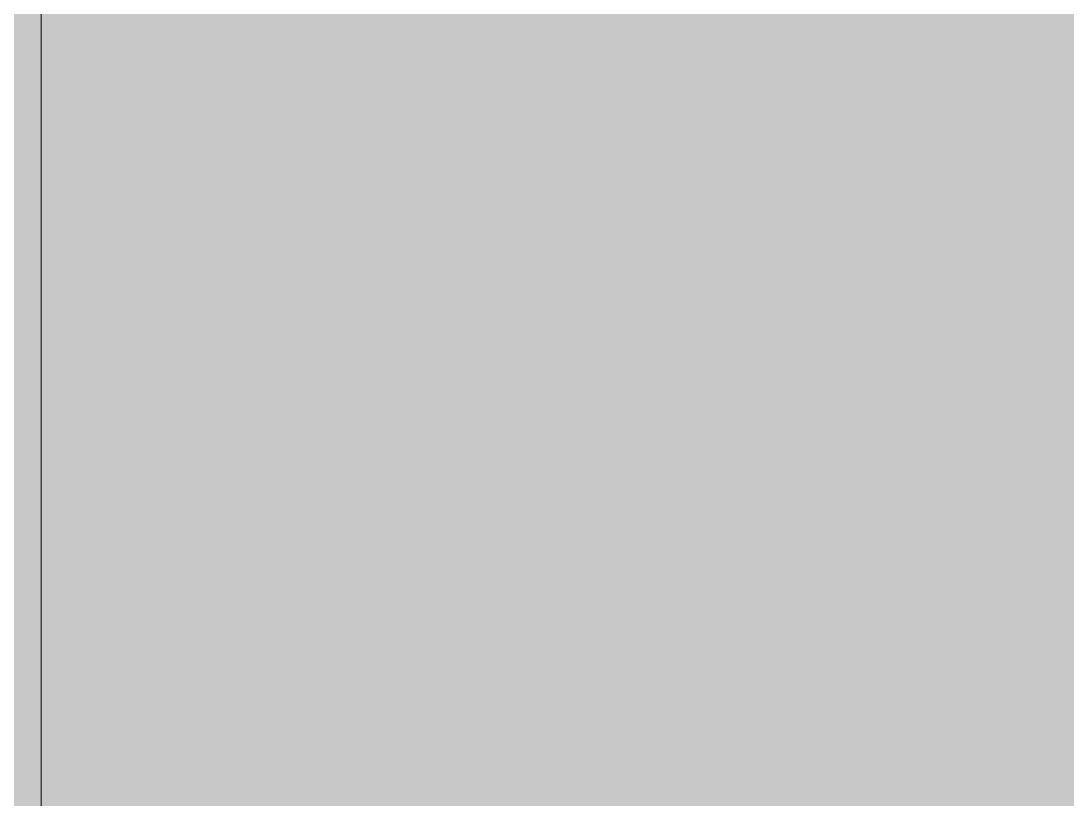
# Model space of a CAD drawing. Header units: inches. Extents: x -4061 to -1937, y 9836 to 11171.
# Drawn here: x -3498.332393 to -3498.328728, y 10367.042121 to 10367.044847 of the extents above; entities that cross this region are included whole.
import ezdxf

# ---------------------------------------------------------------- set-up
doc = ezdxf.new("R2010")
doc.units = ezdxf.units.IN
doc.header["$MEASUREMENT"] = 0
for name, color, linetype, lineweight in [('A-CLNG', 13, 'Continuous', 18), ('A-CLNG-2', 13, 'Continuous', 5), ('S-BEAM', 12, 'Continuous', 9)]:
    doc.layers.add(name, color=color, linetype=linetype, lineweight=lineweight)

# ---------------------------------------------------------------- blocks, each defined once
blk = doc.blocks.new('Dimension Lumber - 2x10-V112-ENLARGED RCP - 1ST FLOOR PLAN - WEST')
at = {"layer": 'S-BEAM'}
h = blk.add_hatch(color=256, dxfattribs=at)
h.paths.add_polyline_path([(-44.4085853, -0.75), (-44.4085853, 0.75), (-45, 0.75), (-45, -0.75)], flags=0)
h.paths.add_polyline_path([(35.4, -0.75), (35.4, 0.75), (19.2, 0.75), (19.2, -0.75)], flags=0)

msp = doc.modelspace()

# ---------------------------------------------------------------- hatches: boundary and pattern name
at = {"layer": 'A-CLNG-2'}
h = msp.add_hatch(color=256, dxfattribs=at)
h.paths.add_polyline_path([(-3448.0237367, 10334.5708646), (-3448.0237367, 10339.730348), (-3448.7737367, 10339.730348), (-3448.7737367, 10342.230348), (-3448.0237367, 10342.230348), (-3448.0237367, 10345.5893961), (-3477.6987367, 10345.5893961), (-3477.6987367, 10334.5708646), (-3454.9237367, 10334.5708646)], flags=0)
h.paths.add_polyline_path([(-3443.2737367, 10334.5708646), (-3434.7237367, 10334.5708646), (-3434.7237367, 10345.5893961), (-3443.2737367, 10345.5893961), (-3443.2737367, 10342.230348), (-3442.5237367, 10342.230348), (-3442.5237367, 10339.730348), (-3443.2737367, 10339.730348), (-3443.2737367, 10338.3410217)], flags=0)
h.paths.add_polyline_path([(-3442.2315047, 10351.5893961), (-3434.7237367, 10351.5893961), (-3434.7237367, 10353.5208646), (-3477.6987367, 10353.5208646), (-3477.6987367, 10351.5893961), (-3456.9237367, 10351.5893961), (-3456.9237367, 10352.3393961), (-3454.9237367, 10352.3393961), (-3454.9237367, 10351.5893961)], flags=0)
h.paths.add_polyline_path([(-3491.056149, 10353.7708646), (-3434.7237367, 10353.7708646), (-3434.7237367, 10391.9208646), (-3498.3323219, 10391.9208646), (-3498.3323219, 10353.7708646)], flags=0)
h.paths.add_polyline_path([(-3437.5389512, 10392.1708646), (-3434.7237367, 10392.1708646), (-3434.7237367, 10411.1208646), (-3498.3323219, 10411.1208646), (-3498.3323219, 10392.1708646), (-3442.2315047, 10392.1708646)], flags=0)

# ---------------------------------------------------------------- linework, layer by layer
at = {"layer": 'A-CLNG'}
msp.add_line((-3498.3323219, 10353.7708646), (-3498.3323219, 10391.9208646), dxfattribs=at)

# ---------------------------------------------------------------- block references
at = {"layer": 'S-BEAM'}
msp.add_blockref('Dimension Lumber - 2x10-V112-ENLARGED RCP - 1ST FLOOR PLAN - WEST', (-3453.9237367, 10367.7893961), dxfattribs=at)

doc.saveas('drawing.dxf')
